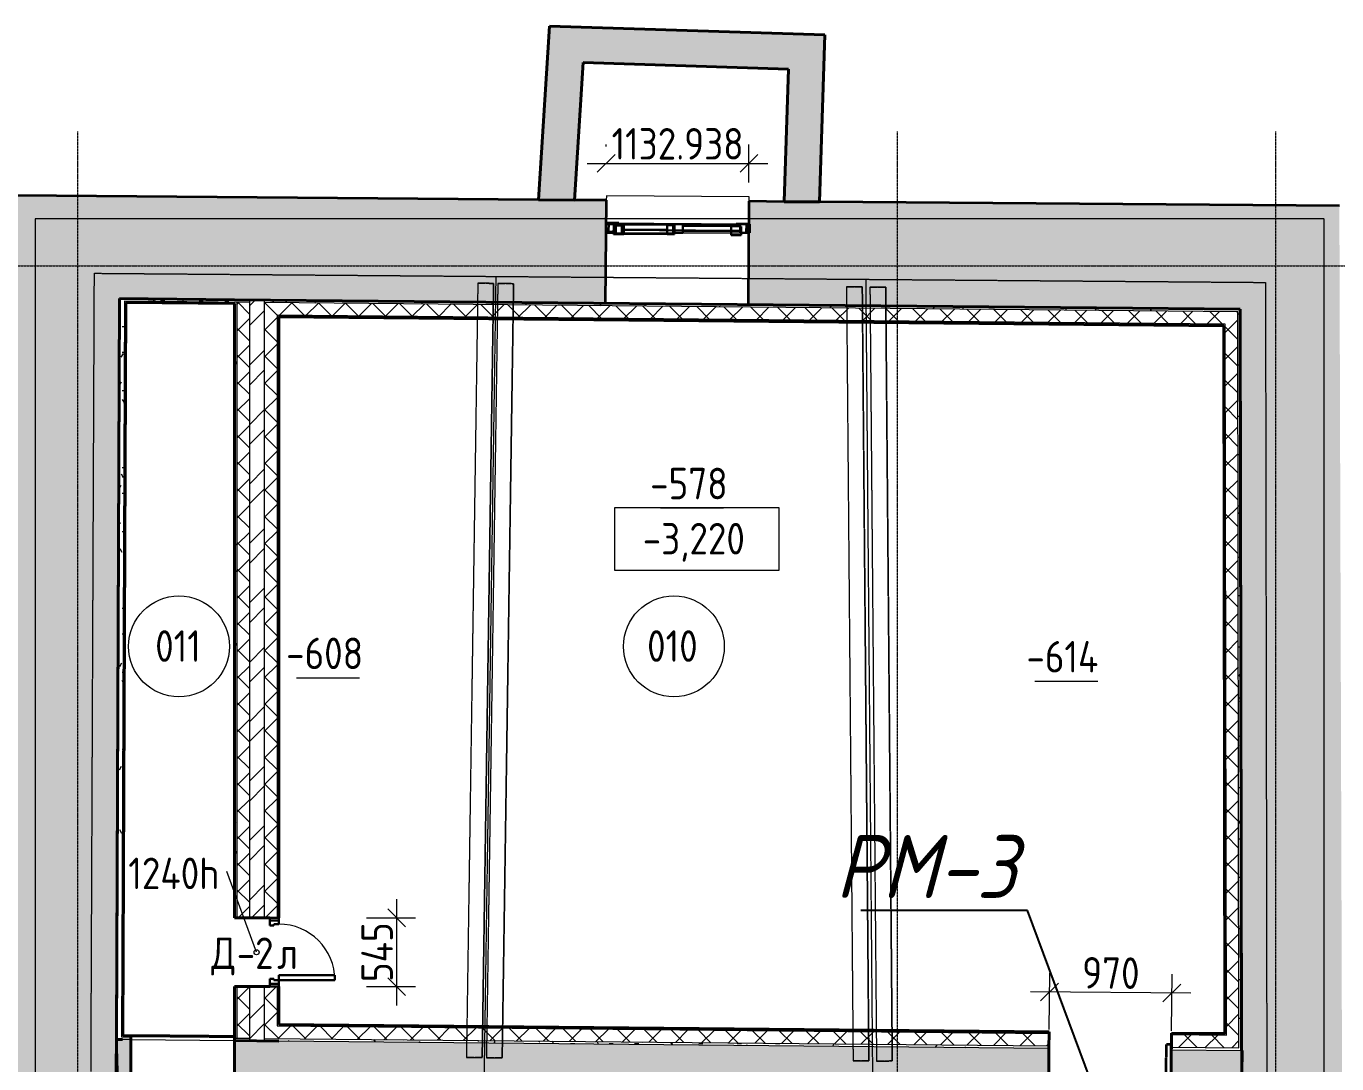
# Model space of a CAD drawing. Header units: millimetres. Extents: x 749182 to 2267578, y 70462 to 311449.
# Drawn here: x 1951846 to 1962239, y 247097 to 255330 of the extents above; entities that cross this region are included whole.
import ezdxf
from ezdxf import colors
from ezdxf.entities.mleader import LeaderData, LeaderLine
from ezdxf.math import Vec2, Vec3

# ---------------------------------------------------------------- set-up
doc = ezdxf.new("R2010")
doc.units = ezdxf.units.MM
for name, pattern in [('ADSK_Линия сетки', [25, 20, -2.5, 0, -2.5]), ('ADSK_Сверху', [4.5, 3, -1.5]), ('ADSK_Снесено', [4.5, 3, -1.5]), ('осеваяX2', [4, 2.5, -0.5, 0.5, -0.5])]:
    doc.linetypes.add(name, pattern=pattern)
doc.layers.get('Defpoints').update_dxf_attribs({"color": 255})
for name, color, linetype, lineweight in [('_ Окна', 7, 'Continuous', 30), ('Аннотация', 7, 'Continuous', 9), ('Витраж', 7, 'Continuous', 9), ('Двери', 7, 'Continuous', 20), ('Каркас', 7, 'Continuous', 9), ('Марки', 7, 'Continuous', 20), ('Марки дверей', 7, 'Continuous', 20), ('Марки помещений', 7, 'Continuous', 20), ('Окна', 7, 'Continuous', 18), ('Оси', 165, 'осеваяX2', 13), ('отметки', 7, 'Continuous', 20), ('Панели витража', 7, 'Continuous', 9), ('Перекрытие', 7, 'Continuous', 18), ('Размер', 7, 'Continuous', 13), ('размеры', 7, 'Continuous', 9), ('Стены', 184, 'Continuous', 40), ('Стены внутренние', 7, 'Continuous', 18), ('Стены наружные', 7, 'Continuous', 18), ('Стены разрез', 7, 'Continuous', 35), ('Стены штриховка', 7, 'Continuous', 18)]:
    doc.layers.add(name, color=color, linetype=linetype, lineweight=lineweight)
doc.layers.add('Отметки потолка', color=253, linetype='Continuous')
doc.styles.add('GOST 2.304_new', font='isocpeur.ttf', dxfattribs={"width": 0.9, "oblique": 15})
doc.styles.add('GOST Common', font='GOST_Common.ttf', dxfattribs={"width": 0.9, "height": 350})
doc.styles.add('GOST Common_1', font='GOST_Common.ttf', dxfattribs={"width": 0.9, "height": 250})
doc.dimstyles.new('ADSK_Основной_2_5_мм', dxfattribs={"dimscale": 304.8, "dimtxt": 251.428749, "dimasz": 0.463911, "dimexe": 0.492126, "dimexo": 0.492126, "dimgap": 0.098425, "dimtad": 1, "dimdec": 3, "dimrnd": 0.001, "dimdsep": 46, "dimtxsty": 'GOST Common_1', "dimblk1": 'OBLIQUE', "dimblk2": 'OBLIQUE', "dimsah": 1, "dimcen": 0.09, "dimdle": 0.492126, "dimazin": 2, "dimtfac": 1, "dimtdec": 4, "dimtix": 1, "dimtmove": 0, "dimatfit": 3, "dimfxl": 0, "dimtvp": 1, "dimtolj": 1, "dimtzin": 0, "dimlwd": 20, "dimlwe": 20, "dimarcsym": 0})
doc.dimstyles.new('ADSK_Основной_2_5_мм_Округление_до_1_мм', dxfattribs={"dimscale": 304.8, "dimtxt": 251.428749, "dimasz": 0.463911, "dimexe": 0.492126, "dimexo": 0.492126, "dimgap": 0.098425, "dimtad": 1, "dimdec": 0, "dimdsep": 46, "dimtxsty": 'GOST Common_1', "dimblk1": 'OBLIQUE', "dimblk2": 'OBLIQUE', "dimsah": 1, "dimcen": 0.09, "dimdle": 0.492126, "dimazin": 2, "dimtfac": 1, "dimtdec": 4, "dimtix": 1, "dimtmove": 0, "dimatfit": 3, "dimfxl": 0, "dimtvp": 1, "dimtolj": 1, "dimtzin": 0, "dimlwd": 20, "dimlwe": 20, "dimarcsym": 0})
pattern_1 = [(0, (1958195.05, 210071.62), (406.4, 101.6), [33.528, -271.272, 33.528, -271.272, -1625.6]), (0, (1958195.05, 210071.62), (406.4, 101.6), [-609.6, 33.528, -576.072, 33.528, -271.272, -711.2]), (0, (1958195.05, 210071.62), (406.4, 101.6), [-1524, 33.528, -169.672, 33.528, -474.472]), (120, (1958347.45, 210122.42), (-291.18818, 301.15272), [33.528, -271.272, 33.528, -271.272, -1625.6]), (120, (1958347.45, 210122.42), (-291.18818, 301.15272), [-609.6, 33.528, -576.072, 33.528, -271.272, -711.2]), (120, (1958347.45, 210122.42), (-291.18818, 301.15272), [-1524, 33.528, -169.672, 33.528, -474.472]), (240, (1958398.25, 210325.62), (-115.21182, -402.75272), [33.528, -271.272, 33.528, -271.272, -1625.6]), (240, (1958398.25, 210325.62), (-115.21182, -402.75272), [-609.6, 33.528, -576.072, 33.528, -271.272, -711.2]), (240, (1958398.25, 210325.62), (-115.21182, -402.75272), [-1524, 33.528, -169.672, 33.528, -474.472])]
pattern_2 = [(45, (1958195.05, 210071.62), (-106.066, 106.066), []), (135, (1958195.05, 210071.62), (-106.066, -106.066), [])]

# ---------------------------------------------------------------- blocks, each defined once
blk = doc.blocks.new('Прямоугольный импост - 70х20_56мм-1423726-00 План подвала')
at = {"layer": 'Витраж', "color": 161, "linetype": 'ADSK_Сверху', "true_color": 0xaaaaff}
for p, q in [((-1180, 43689), (-610, 43689)), ((-610, 43619), (-610, 43689)), ((-1180, 43619), (-610, 43619))]:
    blk.add_line(p, q, dxfattribs=at)
blk = doc.blocks.new('Прямоугольный импост - 70х20_56мм-1423728-00 План подвала')
at = {"layer": 'Витраж', "color": 161, "linetype": 'ADSK_Сверху', "true_color": 0xaaaaff}
for p, q in [((-1750, 43689), (-1750, 43619)), ((-1750, 43689), (-1180, 43689)), ((-1750, 43619), (-1180, 43619))]:
    blk.add_line(p, q, dxfattribs=at)
blk = doc.blocks.new('Существующие стены подвал - Существующие стены подвал-614279-00 План подвала')
at = {"layer": 'Стены', "true_color": 0xc0c0c0}
h = blk.add_hatch(color=9, dxfattribs=at)
h.paths.add_polyline_path([(-6452, 26869), (-5646, 26869), (-5642, 28610), (-5645, 28610), (-5642, 28865), (-5637, 30542), (-6462, 30542), (-6462, 27322), (-6452, 27322), (-6453, 26869)])
h.paths.add_polyline_path([(3296, 27305), (4114, 27305), (4093, 34337), (3281, 34335), (3286, 32815), (3300, 28515), (2971, 28518), (2951, 27305), (3286, 27305)])
h.paths.add_polyline_path([(-5637, 31587), (-5634, 31587), (-5631, 32981), (-5631, 33008), (-5618, 36709), (-5634, 37250), (-5609, 43097), (-1755, 43060), (-1748, 43877), (-6429, 43914), (-6422, 37807), (-6439, 32895), (-6442, 31792), (-6462, 31792), (-6462, 31587), (-5641, 31587)])
h.paths.add_polyline_path([(3290, 35305), (4091, 35307), (4065, 43832), (-617, 43869), (-623, 43050), (3279, 43013), (3290, 36885), (3292, 36554), (3286, 35348), (3290, 35348), (3290, 35307)])
at = {"layer": 'Стены'}
for p, q in [((-2000, 43879), (-2286, 43882)), ((-57, 43864), (-337, 43866))]:
    blk.add_line(p, q, dxfattribs=at)
at = {"layer": 'Стены разрез'}
for p, q in [((-2286, 43882), (-6429, 43914)), ((-1748, 43877), (-2000, 43879)), ((-1755, 43060), (-1748, 43877)), ((-617, 43869), (-623, 43050)), ((-337, 43866), (-617, 43869)), ((4065, 43832), (-57, 43864)), ((-5634, 37250), (-5609, 43097)), ((-5609, 43097), (-1755, 43060)), ((-623, 43050), (3279, 43013)), ((3279, 43013), (3289, 37175)), ((-5617, 36678), (-5634, 37250)), ((3289, 37175), (3292, 36580))]:
    blk.add_line(p, q, dxfattribs=at)
blk = doc.blocks.new('AC_Окно_1Створка - 1131_5х1445h-807733-00 План подвала')
at = {"layer": '_ Окна'}
for p, q in [((-604, 230), (-604, 160)), ((-604, 230), (-569, 230)), ((-584, 230), (-504, 230)), ((-584, 160), (-584, 230)), ((-544, 140), (-544, 210)), ((-544, 210), (-464, 210)), ((-504, 230), (-504, 210)), ((-464, 210), (-464, 140)), ((388, 210), (388, 140)), ((468, 210), (388, 210)), ((428, 230), (428, 210)), ((508, 230), (428, 230)), ((468, 140), (468, 210)), ((528, 230), (493, 230)), ((508, 160), (508, 230)), ((528, 230), (528, 160)), ((-604, 160), (-569, 160)), ((-544, 160), (-584, 160)), ((-464, 140), (-544, 140)), ((-464, 175), (388, 175)), ((388, 140), (468, 140)), ((508, 160), (468, 160)), ((528, 160), (493, 160))]:
    blk.add_line(p, q, dxfattribs=at)
at = {"layer": 'Окна'}
for p, q in [((528, 444), (-604, 444)), ((-604, 444), (-604, 409)), ((528, 409), (528, 444)), ((-604, 230), (528, 230))]:
    blk.add_line(p, q, dxfattribs=at)
blk = doc.blocks.new('Новые проёмы подвал - Новые проёмы подвал-999150-00 План подвала')
at = {"layer": 'Стены', "color": 0, "linetype": 'ADSK_Снесено'}
for p, q in [((-5518, 37249), (-4698, 37242)), ((-5518, 36698), (-5518, 37248)), ((-4698, 37242), (-4698, 36690))]:
    blk.add_line(p, q, dxfattribs=at)
at = {"layer": 'Стены разрез', "color": 0, "linetype": 'ADSK_Снесено'}
for p, q in [((-5518, 37249), (-5518, 36678)), ((-4698, 37242), (-5518, 37249)), ((-4698, 36671), (-4698, 37242)), ((2692, 37180), (2683, 36698)), ((2732, 37179), (2692, 37180)), ((2728, 36698), (2732, 37179))]:
    blk.add_line(p, q, dxfattribs=at)
blk = doc.blocks.new('Витраж-тент со смещением вовне - 60мм 11 сдвиг-1466977-00 План подвала')
at = {"layer": '_ Окна', "color": 5, "linetype": 'Continuous', "true_color": 0x0000ff}
for p, q in [((-239, 25), (-239, -45)), ((-239, 25), (-179, 25)), ((-239, -45), (-239, 25)), ((-179, 25), (-179, -45)), ((239, 25), (179, 25)), ((179, 25), (179, -45)), ((239, -45), (239, 25)), ((239, -45), (239, 25)), ((-179, -45), (-239, -45)), ((-179, -10), (179, -10)), ((179, -45), (239, -45))]:
    blk.add_line(p, q, dxfattribs=at)
at = {"layer": 'Окна', "color": 5, "linetype": 'Continuous', "true_color": 0x0000ff}
for p, q in [((179, 25), (-179, 25)), ((-179, -45), (179, -45))]:
    blk.add_line(p, q, dxfattribs=at)
blk = doc.blocks.new('Прямоугольный импост - 70х20_56мм-1423655-00 План подвала')
at = {"layer": 'Витраж', "lineweight": 30}
for p, q in [((-76, 35), (0, 35)), ((-76, -35), (-76, 35)), ((0, 35), (0, -35)), ((0, -35), (-76, -35))]:
    blk.add_line(p, q, dxfattribs=at)
blk = doc.blocks.new('Прямоугольный импост - 70х20_56мм-1423656-00 План подвала')
at = {"layer": 'Витраж', "lineweight": 30}
for p, q in [((0, 35), (-76, 35)), ((-76, 35), (-76, -35)), ((0, -35), (0, 35)), ((-76, -35), (0, -35))]:
    blk.add_line(p, q, dxfattribs=at)
blk = doc.blocks.new('Системная панель - _AR_Стекло_40мм_привязка по центру-1423731-00 План подвала')
at = {"layer": 'Панели витража', "lineweight": 30}
for p, q in [((228, 20), (-228, 20)), ((-228, 20), (-228, -20)), ((228, -20), (228, 20)), ((-228, -20), (228, -20))]:
    blk.add_line(p, q, dxfattribs=at)
blk = doc.blocks.new('Прямоугольный импост - 70х76мм-1423653-00 План подвала')
at = {"layer": 'Витраж', "lineweight": 30}
for p, q in [((-38, 35), (38, 35)), ((-38, -35), (-38, 35)), ((38, 35), (38, -35)), ((38, -35), (-38, -35))]:
    blk.add_line(p, q, dxfattribs=at)
blk = doc.blocks.new('AC_Дверь_Однопольная_Стальная - Д-2л 545х1240h-1983190-00 План подвала')
at = {"layer": 'Двери', "color": 5, "linetype": 'Continuous', "lineweight": 30, "true_color": 0x0000ff}
for p, q in [((222, 621), (182, 621)), ((182, 621), (182, 176)), ((222, 176), (222, 621)), ((-253, 176), (-273, 176)), ((-273, 176), (-273, 106)), ((-273, 106), (-253, 106)), ((-223, 176), (-253, 176)), ((-253, 176), (-253, 106)), ((-253, 106), (-253, 176)), ((-253, 106), (-213, 106)), ((-223, 136), (-223, 176)), ((-213, 136), (-223, 136)), ((-213, 106), (-213, 136)), ((182, 176), (222, 176)), ((222, 136), (212, 136)), ((212, 136), (212, 106)), ((212, 106), (252, 106)), ((252, 176), (222, 176)), ((222, 176), (222, 136)), ((252, 106), (252, 176)), ((272, 176), (252, 176)), ((252, 176), (252, 106)), ((252, 106), (272, 106)), ((272, 106), (272, 176))]:
    blk.add_line(p, q, dxfattribs=at)
at = {"layer": 'Двери', "color": 5, "linetype": 'Continuous', "true_color": 0x0000ff}
blk.add_arc((222, 176), 445, 90, 180, dxfattribs=at)
blk = doc.blocks.new('_Oblique')
at = {"color": 0, "linetype": 'ByBlock', "lineweight": -2}
blk.add_line((-0.5, -0.5), (0.5, 0.5), dxfattribs=at)
blk = doc.blocks.new('*D1837')
at = {"layer": 'Defpoints', "color": 0, "lineweight": 20, "transparency": 16777216}
for p in [(1956445, 254226), (1957578, 254242), (1957578, 253940)]:
    blk.add_point(p, dxfattribs=at)
at = {"layer": 'размеры', "color": 0, "lineweight": 20, "transparency": 16777216}
for p, q in [((1956445, 254376), (1956445, 254392)), ((1957578, 254090), (1957578, 254392)), ((1956295, 254242), (1957728, 254242))]:
    blk.add_line(p, q, dxfattribs=at)
at = {"layer": 'размеры', "color": 0, "lineweight": 20, "transparency": 16777216, "xscale": 141.4, "yscale": 141.4, "zscale": 141.4, "rotation": 180}
blk.add_blockref('_Oblique', (1956445, 254242), dxfattribs=at)
at = {"layer": 'размеры', "color": 0, "lineweight": 20, "transparency": 16777216, "xscale": 141.4, "yscale": 141.4, "zscale": 141.4}
blk.add_blockref('_Oblique', (1957578, 254242), dxfattribs=at)
at = {"layer": 'размеры', "color": 0, "lineweight": 20, "transparency": 16777216, "insert": (1957012, 254397), "char_height": 250, "width": 756.84, "attachment_point": 5, "style": 'GOST Common_1'}
blk.add_mtext('\\A1;1132.938', dxfattribs=at)
blk = doc.blocks.new('ADSK_Марка_Помещение_ОдноЗначение - Номер-247393-00 План подвала')
at = {"layer": 'Марки помещений'}
blk.add_circle((0, 0), 4, dxfattribs=at)
blk = doc.blocks.new('Высотные отметки - Рамка-5093-00 План подвала')
at = {"layer": 'Аннотация'}
for p, q in [((-6.5, 0), (-6.5, 5)), ((-6.5, 5), (6.5, 5)), ((6.5, 5), (6.5, 0)), ((6.5, 0), (-6.5, 0))]:
    blk.add_line(p, q, dxfattribs=at)
blk = doc.blocks.new('*D1875')
at = {"layer": 'Defpoints', "color": 0, "lineweight": 20, "transparency": 16777216}
for p in [(1959961, 247667), (1959957, 247219), (1960927, 247209)]:
    blk.add_point(p, dxfattribs=at)
at = {"layer": 'размеры', "color": 0, "lineweight": 20, "transparency": 16777216}
for p, q in [((1959958, 247369), (1959963, 247817)), ((1960928, 247359), (1960933, 247808)), ((1961081, 247657), (1959811, 247669))]:
    blk.add_line(p, q, dxfattribs=at)
at = {"layer": 'размеры', "color": 0, "lineweight": 20, "transparency": 16777216, "xscale": 141.4, "yscale": 141.4, "zscale": 141.4}
for p, rotation in [((1959961, 247667), 179.4427243418129), ((1960931, 247658), 359.4427243418129)]:
    blk.add_blockref('_Oblique', p, dxfattribs=dict(at, rotation=rotation))
at = {"layer": 'размеры', "color": 0, "lineweight": 20, "transparency": 16777216, "insert": (1960448, 247818), "char_height": 250, "width": 567.63, "attachment_point": 5, "rotation": 359.4427, "style": 'GOST Common_1'}
blk.add_mtext('\\A1;970', dxfattribs=at)
blk = doc.blocks.new('ADSK_Марка_Дверь - Типоразмер_ADSK_Марка-58376-00 План подвала')
at = {"layer": 'Марки дверей', "lineweight": 9}
blk.add_circle((0, 0), 0.2, dxfattribs=at)
blk = doc.blocks.new('*D1850')
at = {"layer": 'Defpoints', "color": 0, "lineweight": 20, "transparency": 16777216}
for p in [(1954394, 248255), (1954394, 247710), (1954784, 247710)]:
    blk.add_point(p, dxfattribs=at)
at = {"layer": 'размеры', "color": 0, "lineweight": 20, "transparency": 16777216}
for p, q in [((1954784, 248405), (1954784, 247560)), ((1954544, 248255), (1954934, 248255)), ((1954544, 247710), (1954934, 247710))]:
    blk.add_line(p, q, dxfattribs=at)
at = {"layer": 'размеры', "color": 0, "lineweight": 20, "transparency": 16777216, "xscale": 141.4, "yscale": 141.4, "zscale": 141.4}
for p, rotation in [((1954784, 248255), 90), ((1954784, 247710), 270)]:
    blk.add_blockref('_Oblique', p, dxfattribs=dict(at, rotation=rotation))
at = {"layer": 'размеры', "color": 0, "lineweight": 20, "transparency": 16777216, "insert": (1954629, 247983), "char_height": 250, "width": 700.59, "attachment_point": 5, "rotation": 90, "style": 'GOST Common_1'}
blk.add_mtext('\\A1;545', dxfattribs=at)
blk = doc.blocks.new('ADSK_Марка_Перекрытие - Экземпляр_ADSK_Позиция-177290-00 План подвала')
at = {"layer": 'Марки'}
blk.add_line((-2.5, 0), (2.5, 0), dxfattribs=at)
blk = doc.blocks.new('_DotSmall')
at = {"color": 0, "linetype": 'ByBlock', "lineweight": 35, "const_width": 0.5}
blk.add_lwpolyline([(-0.0625, 0, 1), (0.0625, 0, 1)], format="xyb", close=True, dxfattribs=at)

msp = doc.modelspace()

# ---------------------------------------------------------------- hatches: boundary and pattern name
at = {"layer": 'Стены внутренние', "lineweight": 9}
h = msp.add_hatch(dxfattribs=at)
h.set_pattern_fill('FP_2', color=0, style=0, pattern_type=2)
h.set_pattern_definition(pattern_1)
h.paths.add_polyline_path([(1952601.0724, 247290.2578), (1952625.921, 253167.8269), (1952586.0062, 253168.2027), (1952562.1162, 247290.6368), (1952588.4224, 247290.3809)])
h = msp.add_hatch(dxfattribs=at)
h.set_pattern_fill('FP_2', color=0, style=0, pattern_type=2)
h.set_pattern_definition(pattern_1)
h.paths.add_polyline_path([(1953616.9789, 253138.4657), (1953616.9789, 253158.4951), (1952626.005, 253167.8261), (1952626.0058, 253148.0321), (1953516.9789, 253139.431)])
h = msp.add_hatch(dxfattribs=at)
h.set_pattern_fill('FP_2', color=0, style=0, pattern_type=2)
h.set_pattern_definition(pattern_1)
h.paths.add_polyline_path([(1953516.9789, 247301.3501), (1953516.9789, 247710.1262), (1953496.9789, 247710.1262), (1953496.9789, 247301.5447)])
h.paths.add_polyline_path([(1953516.9789, 248255.1262), (1953516.9789, 253139.431), (1953496.9789, 253138.4657), (1953496.9789, 248255.1262)])
h = msp.add_hatch(dxfattribs=at)
h.set_pattern_fill('FP_3', color=0, style=0, pattern_type=2)
h.set_pattern_definition(pattern_2)
h.paths.add_polyline_path([(1953616.9789, 247300.3775), (1953616.9789, 247710.1262), (1953516.9789, 247710.1262), (1953516.9789, 247301.3501)])
h.paths.add_polyline_path([(1953616.9789, 248255.1262), (1953616.9789, 253138.4657), (1953516.9789, 253139.431), (1953516.9789, 248255.1262)])
h = msp.add_hatch(dxfattribs=at)
h.set_pattern_fill('FP_4', color=0, style=0, pattern_type=2)
h.set_pattern_definition([(45, (1958195.05, 210071.6), (-235.7317, 235.7317), []), (45, (1958352.2, 210071.6), (-235.7317, 235.7317), [])])
h.paths.add_polyline_path([(1953736.9789, 247279.2093), (1953736.9789, 247710.1262), (1953616.9789, 247710.1262), (1953616.9789, 247280.3765)])
h.paths.add_polyline_path([(1953736.9789, 248255.1262), (1953736.9789, 253157.3652), (1953616.9789, 253158.4951), (1953616.9789, 248255.1262)])
h = msp.add_hatch(dxfattribs=at)
h.set_pattern_fill('FP_2', color=0, style=0, pattern_type=2)
h.set_pattern_definition(pattern_1)
h.paths.add_polyline_path([(1961474.425, 253064.5087), (1961474.3923, 253084.5099), (1953736.9789, 253156.3106), (1953736.9789, 253137.3643), (1961474.3923, 253064.509)])
h = msp.add_hatch(dxfattribs=at)
h.set_pattern_fill('FP_3', color=0, style=0, pattern_type=2)
h.set_pattern_definition(pattern_2)
h.paths.add_polyline_path([(1953836.9789, 247298.2376), (1953836.9789, 247710.1262), (1953736.9789, 247710.1262), (1953736.9789, 247299.2103)])
h.paths.add_polyline_path([(1953836.9789, 248255.1262), (1953836.9789, 253136.4227), (1953736.9789, 253136.3097), (1953736.9789, 248255.1262), (1953778.9789, 248255.1262)])
h = msp.add_hatch(dxfattribs=at)
h.set_pattern_fill('FP_3', color=0, style=0, pattern_type=2)
h.set_pattern_definition(pattern_2)
h.paths.add_polyline_path([(1961454.5883, 252964.6911), (1961454.4247, 253064.697), (1953836.9789, 253136.3097), (1953836.9789, 253036.4183), (1961454.4247, 252964.6926)])
h = msp.add_hatch(dxfattribs=at)
h.set_pattern_fill('FP_2', color=0, style=0, pattern_type=2)
h.set_pattern_definition(pattern_1)
h.paths.add_polyline_path([(1961483.9828, 247223.8583), (1961474.3923, 253064.5087), (1961454.4263, 253063.7045), (1961463.9824, 247224.0528), (1961483.9462, 247223.8586)])
h = msp.add_hatch(dxfattribs=at)
h.set_pattern_fill('FP_3', color=0, style=0, pattern_type=2)
h.set_pattern_definition(pattern_2)
h.paths.add_polyline_path([(1961463.8188, 247324.0591), (1961454.4247, 252964.6926), (1961354.5882, 252964.6911), (1961363.817, 247325.0318), (1961463.7991, 247324.0593)])
h = msp.add_hatch(dxfattribs=at)
h.set_pattern_fill('FP_3', color=0, style=0, pattern_type=2)
h.set_pattern_definition(pattern_2)
h.paths.add_polyline_path([(1961463.9824, 247224.0528), (1961463.7991, 247324.0593), (1960928.0848, 247329.27), (1960927.1122, 247229.2747), (1961463.7991, 247224.0546)])
h.paths.add_polyline_path([(1959957.1581, 247238.7091), (1959958.1307, 247338.7043), (1953836.9789, 247398.1256), (1953836.9789, 247298.2376), (1959956.9636, 247238.711)])
at = {"layer": 'Стены внутренние'}
h = msp.add_hatch(color=0, dxfattribs=at)
h.paths.add_polyline_path([(1953519.4987, 246771.3006), (1953519.5877, 246780.454), (1953524.459, 247281.2764), (1953496.9789, 247281.2764), (1953496.9789, 246771.5196)])
h.paths.add_polyline_path([(1952676.9789, 246779.4954), (1952676.9789, 247289.5195), (1952562.4722, 247290.6333), (1952562.4722, 247278.7489), (1952578.4227, 246780.454), (1952588.4224, 246780.3568)])
at = {"layer": 'Стены внутренние', "lineweight": 9}
h = msp.add_hatch(dxfattribs=at)
h.set_pattern_fill('FP_2', color=0, style=0, pattern_type=2)
h.set_pattern_definition(pattern_1)
h.paths.add_polyline_path([(1953616.9789, 247280.3765), (1953616.9789, 247300.3775), (1953496.9789, 247301.3501), (1953496.9789, 247281.5437), (1953524.459, 247281.2764)])
h.paths.add_polyline_path([(1952676.9789, 247289.5195), (1952676.9789, 247309.5205), (1952601.1573, 247310.1607), (1952601.1573, 247290.2578), (1952625.921, 247290.0162)])
at = {"layer": 'Стены внутренние'}
h = msp.add_hatch(color=0, dxfattribs=at)
h.paths.add_polyline_path([(1961483.0007, 246693.8427), (1961485.4429, 246956.1901), (1961483.9462, 247203.857), (1960926.9177, 247209.2757), (1960922.6382, 246699.2932), (1961459.3087, 246694.0732)])
h.paths.add_polyline_path([(1959952.0033, 246708.7341), (1959956.9636, 247218.71), (1953524.4487, 247280.2139), (1953519.4987, 246771.3006), (1959130.8802, 246716.7209)])
at = {"layer": 'Стены внутренние', "lineweight": 9}
h = msp.add_hatch(dxfattribs=at)
h.set_pattern_fill('FP_2', color=0, style=0, pattern_type=2)
h.set_pattern_definition(pattern_1)
h.paths.add_polyline_path([(1961484.0155, 247203.857), (1961483.9462, 247223.8583), (1960927.1122, 247229.2747), (1960927.3222, 247209.2717), (1961483.9462, 247203.8577)])
h.paths.add_polyline_path([(1959956.9636, 247218.71), (1959956.9636, 247238.711), (1953736.9789, 247298.1209), (1953736.9789, 247279.2093), (1959130.8802, 247226.745)])
at = {"layer": 'Стены наружные'}
for points in [[(1956194.6212, 253951.056), (1956280.6574, 255321.1819), (1955995.6625, 255330.2024), (1955909.2, 253953.2876)], [(1958170.7602, 254981.2168), (1958179.5826, 255261.0777), (1956280.6574, 255321.1819), (1956263.101, 255041.5973), (1958137.8062, 254982.2598)], [(1958137.8062, 253935.8632), (1958170.7602, 254981.2168), (1957890.9004, 254990.0748), (1957857.7361, 253938.053), (1957890.9004, 253937.7937)]]:
    msp.add_hatch(color=0, dxfattribs=at).paths.add_polyline_path(points)

# ---------------------------------------------------------------- linework, layer by layer
at = {"layer": 'Каркас', "color": 0, "linetype": 'ADSK_Сверху'}
for p, q in [((1955427.6818, 253291.2987), (1955337.2004, 247147.9649)), ((1955427.6818, 253291.2987), (1955337.2004, 247147.9649)), ((1955552.6682, 253289.4578), (1955427.6818, 253291.2987)), ((1955427.6818, 253291.2987), (1955475.1766, 253290.5991)), ((1955462.1868, 247146.1241), (1955552.6682, 253289.4578)), ((1955552.6682, 253289.4578), (1955462.1868, 247146.1241)), ((1955475.1766, 253290.5991), (1955487.1753, 253290.4224)), ((1955493.1747, 253290.3341), (1955496.689, 253290.2823)), ((1955586.2298, 253288.9635), (1955495.7484, 247145.6298)), ((1955586.2298, 253288.9635), (1955495.7484, 247145.6298)), ((1955496.689, 253290.2823), (1955505.1734, 253290.1573)), ((1955505.1734, 253290.1573), (1955552.6682, 253289.4578)), ((1955711.2163, 253287.1227), (1955586.2298, 253288.9635)), ((1955586.2298, 253288.9635), (1955633.7247, 253288.264)), ((1955620.7349, 247143.7889), (1955711.2163, 253287.1227)), ((1955711.2163, 253287.1227), (1955620.7349, 247143.7889)), ((1955633.7247, 253288.264), (1955645.7234, 253288.0873)), ((1955645.3145, 253288.0933), (1955645.7234, 253288.0873)), ((1955651.7227, 253287.9989), (1955652.1316, 253287.9929)), ((1955651.7227, 253287.9989), (1955663.7214, 253287.8222)), ((1955663.7214, 253287.8222), (1955711.2163, 253287.1227)), ((1958476.438, 253262.1678), (1958351.4425, 253261.1042)), ((1958351.4425, 253261.1042), (1958398.9408, 253261.5083)), ((1958351.4425, 253261.1042), (1958403.6944, 247120.3265)), ((1958351.4425, 253261.1042), (1958403.6944, 247120.3265)), ((1958398.9408, 253261.5083), (1958410.9404, 253261.6104)), ((1958407.4258, 253261.5805), (1958410.9404, 253261.6104)), ((1958416.9402, 253261.6615), (1958428.9397, 253261.7636)), ((1958416.9402, 253261.6615), (1958420.4547, 253261.6914)), ((1958428.9397, 253261.7636), (1958476.438, 253262.1678)), ((1958528.6898, 247121.3901), (1958476.438, 253262.1678)), ((1958476.438, 253262.1678), (1958528.6898, 247121.3901)), ((1958662.2176, 253260.6073), (1958537.2221, 253259.5438)), ((1958537.2221, 253259.5438), (1958584.7204, 253259.9479)), ((1958537.2221, 253259.5438), (1958589.4739, 247118.7661)), ((1958537.2221, 253259.5438), (1958589.4739, 247118.7661)), ((1958584.7204, 253259.9479), (1958593.2054, 253260.0201)), ((1958593.2054, 253260.0201), (1958596.72, 253260.05)), ((1958602.7197, 253260.1011), (1958606.2343, 253260.131)), ((1958606.2343, 253260.131), (1958614.7193, 253260.2032)), ((1958614.7193, 253260.2032), (1958662.2176, 253260.6073)), ((1958714.4694, 247119.8296), (1958662.2176, 253260.6073)), ((1958662.2176, 253260.6073), (1958714.4694, 247119.8296)), ((1955384.6952, 247147.2654), (1955337.2004, 247147.9649)), ((1955337.2004, 247147.9649), (1955462.1868, 247146.1241)), ((1955396.6939, 247147.0887), (1955384.6952, 247147.2654)), ((1955414.692, 247146.8236), (1955402.6933, 247147.0003)), ((1955462.1868, 247146.1241), (1955414.692, 247146.8236)), ((1955543.2433, 247144.9303), (1955495.7484, 247145.6298)), ((1955495.7484, 247145.6298), (1955620.7349, 247143.7889)), ((1955555.242, 247144.7535), (1955543.2433, 247144.9303)), ((1955555.242, 247144.7535), (1955554.8331, 247144.7596)), ((1955573.24, 247144.4885), (1955561.2413, 247144.6652)), ((1955561.6502, 247144.6592), (1955561.2413, 247144.6652)), ((1955620.7349, 247143.7889), (1955573.24, 247144.4885)), ((1958403.6944, 247120.3265), (1958528.6898, 247121.3901)), ((1958451.1926, 247120.7306), (1958403.6944, 247120.3265)), ((1958459.6776, 247120.8028), (1958451.1926, 247120.7306)), ((1958463.1922, 247120.8327), (1958459.6776, 247120.8028)), ((1958463.1922, 247120.8327), (1958459.6776, 247120.8028)), ((1958481.1915, 247120.9859), (1958469.192, 247120.8838)), ((1958472.7066, 247120.9137), (1958469.192, 247120.8838)), ((1958528.6898, 247121.3901), (1958481.1915, 247120.9859)), ((1958589.4739, 247118.7661), (1958714.4694, 247119.8296)), ((1958636.9722, 247119.1702), (1958589.4739, 247118.7661)), ((1958648.9718, 247119.2723), (1958636.9722, 247119.1702)), ((1958666.9711, 247119.4255), (1958654.9716, 247119.3234)), ((1958714.4694, 247119.8296), (1958666.9711, 247119.4255))]:
    msp.add_line(p, q, dxfattribs=at)
at = {"layer": 'Марки дверей', "color": 0}
msp.add_line((1953672.9789, 247982.6262), (1953436.2245, 248622.3286), dxfattribs=at)
at = {"layer": 'Оси', "linetype": 'ADSK_Линия сетки'}
for p, q in [((1952254.9564, 214656.6284), (1952254.9564, 254493.4687)), ((1958754.9564, 214656.6284), (1958754.9564, 254493.4687)), ((1961754.9564, 214656.6284), (1961754.9564, 254493.4687)), ((1947108.8213, 253428.4045), (2015336.7643, 253428.4045))]:
    msp.add_line(p, q, dxfattribs=at)
at = {"layer": 'Перекрытие'}
for p, q in [((1956194.8223, 253954.2586), (1956446.834, 253951.8856)), ((1957578.2852, 253941.2319), (1957857.7534, 253938.6004)), ((1952676.9789, 247289.5195), (1953496.9789, 247281.5437))]:
    msp.add_line(p, q, dxfattribs=at)
at = {"layer": 'Перекрытие', "linetype": 'ADSK_Сверху'}
for p, q in [((1952359.9985, 247037.5906), (1952386.8594, 253369.7658)), ((1952386.8594, 253369.7658), (1961674.0446, 253297.1542)), ((1955570.2862, 253344.8763), (1955476.9436, 247007.2733)), ((1958560.3171, 246977.2826), (1958506.3307, 253321.9209)), ((1961674.0446, 253297.1542), (1961684.4363, 246946.8955))]:
    msp.add_line(p, q, dxfattribs=at)
at = {"layer": 'Стены внутренние', "color": 0, "lineweight": 40}
for p, q in [((1952586.0071, 253168.4192), (1952561.0737, 247290.6469)), ((1953496.9789, 253159.625), (1952586.0071, 253168.4192)), ((1952611.1994, 247320.1608), (1952635.8783, 253137.9363)), ((1952635.8783, 253137.9363), (1953496.9789, 253129.6236)), ((1961474.3923, 253084.5099), (1953496.9789, 253159.625)), ((1953496.9789, 253129.6236), (1953496.9789, 248255.1262)), ((1961484.0155, 247203.857), (1961474.3923, 253084.5099)), ((1953848.9789, 248255.1262), (1953848.9789, 253024.3047)), ((1953848.9789, 253024.3047), (1961342.6061, 252953.745)), ((1961342.6061, 252953.745), (1961351.7972, 247337.1493)), ((1953496.9789, 248255.1262), (1953778.9789, 248255.1262)), ((1953778.9789, 247710.1262), (1953496.9789, 247710.1262)), ((1953496.9789, 247710.1262), (1953496.9789, 247281.5437)), ((1953848.9789, 247410.1262), (1953848.9789, 247710.1262)), ((1959958.2474, 247350.7038), (1953848.9789, 247410.1262)), ((1952562.4722, 247290.6333), (1952557.5118, 246780.6574)), ((1952611.0721, 247290.1606), (1952561.0737, 247290.6469)), ((1952676.9789, 247319.521), (1952611.1994, 247320.1608)), ((1952676.9789, 247289.5195), (1952676.9789, 247319.521)), ((1952676.9789, 246779.4954), (1952676.9789, 247289.5195)), ((1953496.9789, 247281.5437), (1953848.9789, 247278.12)), ((1953496.9789, 247281.5437), (1953496.9789, 246771.5196)), ((1959956.9636, 247218.71), (1959958.2474, 247350.7038)), ((1960928.2016, 247341.2694), (1960922.6382, 246769.2965)), ((1961351.7972, 247337.1493), (1960928.2016, 247341.2694)), ((1959952.6841, 246778.7308), (1959956.9636, 247218.71)), ((1961483.0007, 246693.8427), (1961487.9611, 247203.8186)), ((1961487.9611, 247203.8186), (1961484.0155, 247203.857))]:
    msp.add_line(p, q, dxfattribs=at)
at = {"layer": 'Стены внутренние', "color": 0}
for p, q in [((1952676.9789, 247289.5195), (1952611.0721, 247290.1606)), ((1959956.9636, 247218.71), (1953848.9789, 247278.12)), ((1960926.9177, 247209.2757), (1961484.0155, 247203.857))]:
    msp.add_line(p, q, dxfattribs=at)
at = {"layer": 'Стены наружные', "color": 0, "lineweight": 40}
for p, q in [((1955995.6625, 255330.2024), (1955909.2, 253953.2876)), ((1958179.5826, 255261.0777), (1955995.6625, 255330.2024)), ((1958137.8062, 253935.8632), (1958179.5826, 255261.0777)), ((1956194.6212, 253951.056), (1956263.101, 255041.5973)), ((1956263.101, 255041.5973), (1957890.9004, 254990.0748)), ((1957890.9004, 254990.0748), (1957857.7361, 253938.053))]:
    msp.add_line(p, q, dxfattribs=at)
at = {"layer": 'Стены наружные', "color": 0, "linetype": 'ADSK_Сверху'}
for p, q in [((1962138.545, 253800.4848), (1951916.2948, 253800.4848)), ((1951916.2948, 253800.4848), (1951916.2948, 230992.6077)), ((1962138.545, 230990.2478), (1962138.545, 253800.4848))]:
    msp.add_line(p, q, dxfattribs=at)
at = {"layer": 'Стены штриховка', "color": 0}
for p, q in [((1952625.921, 253148.0329), (1952601.1573, 247310.258)), ((1953616.9789, 253138.4657), (1952625.921, 253148.0329)), ((1953496.9789, 253129.6236), (1953496.9789, 253139.6241)), ((1953516.9789, 253139.431), (1953516.9789, 248255.1262)), ((1953616.9789, 253158.4951), (1953616.9789, 248255.1262)), ((1953736.9789, 248255.1262), (1953736.9789, 253157.3652)), ((1961454.4247, 253064.697), (1953736.9789, 253137.3643)), ((1953836.9789, 253036.4183), (1953836.9789, 248255.1262)), ((1961354.5867, 252965.6327), (1953836.9789, 253036.4183)), ((1953846.9789, 253026.3237), (1953846.9789, 248255.1262)), ((1961344.6029, 252955.7263), (1953846.9789, 253026.3237)), ((1961463.9824, 247224.0528), (1961454.4247, 253064.697)), ((1961353.8005, 247335.1297), (1961344.6029, 252955.7263)), ((1961363.817, 247325.0318), (1961354.5867, 252965.6327)), ((1953516.9789, 247710.1262), (1953516.9789, 247301.3501)), ((1953616.9789, 247710.1262), (1953616.9789, 247280.3765)), ((1953736.9789, 247279.2093), (1953736.9789, 247710.1262)), ((1953836.9789, 247710.1262), (1953836.9789, 247398.2424)), ((1953846.9789, 247710.1262), (1953846.9789, 247408.1456)), ((1953836.9789, 247398.2424), (1959958.1307, 247338.7043)), ((1953846.9789, 247408.1456), (1959958.228, 247348.7039)), ((1952601.1573, 247310.258), (1952676.9789, 247309.5205)), ((1952676.9789, 247289.5195), (1952676.9789, 247289.5195)), ((1953496.9789, 247301.5447), (1953616.9789, 247300.3775)), ((1953736.9789, 247299.2103), (1959957.1581, 247238.7091)), ((1960928.0848, 247329.27), (1961363.817, 247325.0318)), ((1960928.1821, 247339.2695), (1961353.8005, 247335.1297)), ((1960927.1122, 247229.2747), (1961463.9824, 247224.0528))]:
    msp.add_line(p, q, dxfattribs=at)

# ---------------------------------------------------------------- block references
at = {"layer": '_ Окна', "color": 0, "linetype": 'Continuous'}
msp.add_blockref('Витраж-тент со смещением вовне - 60мм 11 сдвиг-1466977-00 План подвала', (1956749.3395, 253725.7434), dxfattribs=at)
at = {"layer": 'Витраж', "color": 0, "linetype": 'ADSK_Сверху'}
for name in ['Прямоугольный импост - 70х20_56мм-1423728-00 План подвала', 'Прямоугольный импост - 70х20_56мм-1423726-00 План подвала']:
    msp.add_blockref(name, (1958195.046, 210071.6162), dxfattribs=at)
at = {"layer": 'Витраж', "color": 0, "rotation": 180}
msp.add_blockref('Прямоугольный импост - 70х20_56мм-1423656-00 План подвала', (1956445.3395, 253725.7434), dxfattribs=at)
at = {"layer": 'Витраж', "color": 0, "extrusion": (0, 0, -1), "rotation": 180}
for name, p in [('Прямоугольный импост - 70х76мм-1423653-00 План подвала', (-1957015.3395, 253725.7434)), ('Прямоугольный импост - 70х20_56мм-1423655-00 План подвала', (-1957585.3395, 253725.7434))]:
    msp.add_blockref(name, p, dxfattribs=at)
at = {"layer": 'Двери', "color": 0, "rotation": 269.9999999999999}
msp.add_blockref('AC_Дверь_Однопольная_Стальная - Д-2л 545х1240h-1983190-00 План подвала', (1953672.9789, 247982.6262), dxfattribs=at)
at = {"layer": 'Марки', "color": 0, "xscale": 99.99999999999993, "yscale": 99.99999999999993, "zscale": 99.99999999999993}
for p in [(1957125.9443, 251508.465), (1954239.389, 250161.0794), (1960095.3835, 250134.4082)]:
    msp.add_blockref('ADSK_Марка_Перекрытие - Экземпляр_ADSK_Позиция-177290-00 План подвала', p, dxfattribs=at)
at = {"layer": 'Марки дверей', "color": 0, "xscale": 99.99999999999993, "yscale": 99.99999999999993, "zscale": 99.99999999999993}
msp.add_blockref('ADSK_Марка_Дверь - Типоразмер_ADSK_Марка-58376-00 План подвала', (1953672.9789, 247982.6262), dxfattribs=at)
at = {"layer": 'Марки помещений', "color": 0, "xscale": 99.99999999999993, "yscale": 99.99999999999993, "zscale": 99.99999999999993}
for p in [(1953057.6124, 250409.3394), (1956982.4955, 250409.3394)]:
    msp.add_blockref('ADSK_Марка_Помещение_ОдноЗначение - Номер-247393-00 План подвала', p, dxfattribs=at)
at = {"layer": 'Окна', "color": 0, "rotation": 359.5520430925584}
msp.add_blockref('AC_Окно_1Створка - 1131_5х1445h-807733-00 План подвала', (1957047.4455, 253535.3241), dxfattribs=at)
at = {"layer": 'отметки', "color": 0, "lineweight": 20, "xscale": 99.99999999999993, "yscale": 99.99999999999993, "zscale": 99.99999999999993}
msp.add_blockref('Высотные отметки - Рамка-5093-00 План подвала', (1957164.0393, 251012.107), dxfattribs=at)
at = {"layer": 'Панели витража', "color": 0}
msp.add_blockref('Системная панель - _AR_Стекло_40мм_привязка по центру-1423731-00 План подвала', (1957281.3395, 253725.7434), dxfattribs=at)
at = {"layer": 'Стены'}
msp.add_blockref('Существующие стены подвал - Существующие стены подвал-614279-00 План подвала', (1958195.046, 210071.6162), dxfattribs=at)
at = {"layer": 'Стены', "color": 0, "linetype": 'ADSK_Снесено'}
msp.add_blockref('Новые проёмы подвал - Новые проёмы подвал-999150-00 План подвала', (1958195.046, 210071.6162), dxfattribs=at)

# ---------------------------------------------------------------- texts
at = {"layer": 'Марки дверей', "color": 0, "lineweight": 9, "char_height": 250, "attachment_point": 1, "style": 'GOST Common'}
for s, insert, width in [('1240h', (1952655.9245, 248733.2556), 937.974375), ('\\fGOST Common|b0|i0|c204|p34|;\\W.9;Д', (1953313.2496, 248099.6393), 245.316375), ('-2', (1953515.6558, 248099.6393), 389.620125), ('\\fGOST Common|b0|i0|c204|p34|;\\W.9;л', (1953837.1246, 248099.6393), 194.810062)]:
    msp.add_mtext(s, dxfattribs=dict(at, insert=insert, width=width))
at = {"layer": 'Марки помещений', "color": 0, "lineweight": 9, "char_height": 250, "attachment_point": 1, "style": 'GOST Common'}
for s, insert, width in [('011', (1952869.0552, 250537.0644), 468.987187), ('010', (1956770.0882, 250537.0644), 526.708687)]:
    msp.add_mtext(s, dxfattribs=dict(at, insert=insert, width=width))
at = {"layer": 'отметки', "color": 0, "lineweight": 20, "insert": (1956735.3632, 251388.8141), "char_height": 250, "width": 1028.822569, "attachment_point": 1, "line_spacing_factor": 1.022761, "style": 'GOST Common'}
msp.add_mtext('-3,220', dxfattribs=at)
at = {"layer": 'Отметки потолка', "color": 0, "lineweight": 9, "char_height": 250, "attachment_point": 1, "style": 'GOST Common'}
for s, insert, width in [('-578', (1956794.0134, 251826.3026), 779.24025), ('-608', (1953907.4581, 250478.917), 779.24025), ('-614', (1959778.3026, 250452.2458), 743.164312)]:
    msp.add_mtext(s, dxfattribs=dict(at, insert=insert, width=width))

# ---------------------------------------------------------------- dimensions: what is measured, and where the dimension line sits
at = {"layer": 'размеры', "color": 0, "lineweight": 20}
dim = msp.add_linear_dim(base=(1957578.2775, 254242.3298), p1=(1956445.3395, 254225.7434), p2=(1957578.2775, 253940.2379), dimstyle='ADSK_Основной_2_5_мм', override={"dimpost": '<>', "dimfxl": 1168.358592}, dxfattribs=at)
dim.commit()
dim.dimension.update_dxf_attribs({"geometry": '*D1837', "text_midpoint": (1957011.8085, 254397.3298)})
for base, p1, p2, angle, dimstyle, override, picture, middle in [((1954783.8998, 247710.1262), (1954393.9789, 248255.1262), (1954393.9789, 247710.1262), 90, 'ADSK_Основной_2_5_мм_Округление_до_1_мм', {"dimpost": '<>', "dimfxl": 545}, '*D1850', (1954628.8998, 247982.6262)), ((1959961.3278, 247667.4019), (1960926.9177, 247209.2757), (1959956.9636, 247218.71), 359.44272434, 'ADSK_Основной_2_5_мм', {"dimpost": '<>', "dimfxl": 970}, '*D1875', (1960447.8124, 247817.6774))]:
    dim = msp.add_linear_dim(base=base, p1=p1, p2=p2, angle=angle, dimstyle=dimstyle, override=override, dxfattribs=at)
    dim.commit()
    dim.dimension.update_dxf_attribs({"geometry": picture, "text_midpoint": middle})

# ---------------------------------------------------------------- leaders
at = {"layer": 'Размер', "color": 0, "ltscale": 20}
ml = msp.add_multileader_mtext('Standard', dxfattribs=at)
ml.set_content('\\A1;РМ-3', style='GOST 2.304_new')
ml.set_leader_properties()
ml.set_arrow_properties(name='DOTSMALL')
ml.build(insert=Vec2(0, 0))
ml.multileader.update_dxf_attribs({"text_left_attachment_type": 6, "text_right_attachment_type": 6, "dogleg_length": 1, "arrow_head_size": 100})
ctx = ml.context
ctx.base_point, ctx.char_height, ctx.arrow_head_size, ctx.landing_gap_size, ctx.plane_origin = Vec3(1958192.7012, 248312.5985), 500, 100, 0, Vec3(1938072.04, 395293.2278)
ctx.left_attachment, ctx.right_attachment, ctx.text_align_type = 6, 6, 1
notes = []
notes.append((ctx, [(0, (1, 1, 0), (1959785.6504, 248312.5985), (-1, 0), 20, [(0, [(1960336.5623, 246838.2898)], 0, [])])]))
ctx.mtext.insert, ctx.mtext.rotation, ctx.mtext.width, ctx.mtext.alignment, ctx.mtext.flow_direction = Vec3(1958979.1758, 248912.5985), 6.2831853072, 1286.674802, 2, 5
for ctx, leaders in notes:
    for number, flags, end, landing, length, lines in leaders:
        leader = LeaderData()
        leader.index, (leader.has_last_leader_line, leader.has_dogleg_vector, leader.attachment_direction) = number, flags
        leader.last_leader_point, leader.dogleg_vector, leader.dogleg_length = Vec3(end), Vec3(landing), length
        for number, points, colour, breaks in lines:
            line = LeaderLine()
            line.index, line.vertices, line.color, line.breaks = number, Vec3.list(points), colors.encode_raw_color(colour), breaks
            leader.lines.append(line)
        ctx.leaders.append(leader)

doc.saveas('drawing.dxf')
